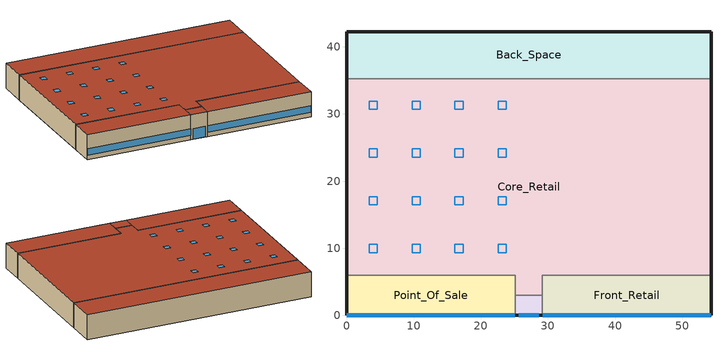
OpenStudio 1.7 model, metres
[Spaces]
Core_Retail
 floor ground: 54.27,35.27 54.27,6 29.14,6 29.14,3 25.14,3 25.14,6 0,6 0,35.27 z0
 wall outside: 54.27,6 54.27,35.27 / 0,35.27 0,6 z0:6.1
 wall to Front_Retail: 29.14,3 29.14,6 54.27,6 z0:6.1
 wall to Front_Entry: 25.14,3 29.14,3 z0:6.1
 wall to Point_Of_Sale: 0,6 25.14,6 25.14,3 z0:6.1
 wall to Back_Space: 54.27,35.27 0,35.27 z0:6.1
 roof outside: 29.14,3 29.14,6 54.27,6 54.27,35.27 0,35.27 0,6 25.14,6 25.14,3 z6.1
 skylight: 4.57,30.7 4.57,31.92 3.35,31.92 3.35,30.7 z6.1; 17.37,30.7 17.37,31.92 16.15,31.92 16.15,30.7 z6.1; 23.78,30.7 23.78,31.92 22.56,31.92 22.56,30.7 z6.1; 10.97,23.58 10.97,24.8 9.75,24.8 9.75,23.58 z6.1; 10.97,16.46 10.97,17.68 9.75,17.68 9.75,16.46 z6.1; 23.78,16.46 23.78,17.68 22.56,17.68 22.56,16.46 z6.1; 17.37,16.46 17.37,17.68 16.15,17.68 16.15,16.46 z6.1; 17.37,23.58 17.37,24.8 16.15,24.8 16.15,23.58 z6.1; 4.57,16.46 4.57,17.68 3.35,17.68 3.35,16.46 z6.1; 23.78,23.58 23.78,24.8 22.56,24.8 22.56,23.58 z6.1; 10.97,9.35 10.97,10.57 9.75,10.57 9.75,9.35 z6.1; 10.97,30.7 10.97,31.92 9.75,31.92 9.75,30.7 z6.1; 4.57,23.58 4.57,24.8 3.35,24.8 3.35,23.58 z6.1; 17.37,9.35 17.37,10.57 16.15,10.57 16.15,9.35 z6.1; 4.57,9.35 4.57,10.57 3.35,10.57 3.35,9.35 z6.1; 23.78,9.35 23.78,10.57 22.56,10.57 22.56,9.35 z6.1
Front_Entry
 floor ground: 29.14,3 29.14,0 25.14,0 25.14,3 z0
 wall outside: 25.14,0 29.14,0 z0:6.1
 wall to Front_Retail: 29.14,0 29.14,3 z0:6.1
 wall to Point_Of_Sale: 25.14,3 25.14,0 z0:6.1
 window: 25.64,0 28.64,0 z0.05:2.66
 roof outside: 29.14,0 29.14,3 25.14,3 25.14,0 z6.1
Point_Of_Sale
 floor ground: 25.14,6 25.14,0 0,0 0,6 z0
 wall outside: 0,6 0,0 25.14,0 z0:6.1
 window: 0.05,0 25.09,0 z1.14:2.66
 roof outside: 25.14,0 25.14,6 0,6 0,0 z6.1
Back_Space
 floor ground: 54.27,42.27 54.27,35.27 0,35.27 0,42.27 z0
 wall outside: 54.27,35.27 54.27,42.27 0,42.27 0,35.27 z0:6.1
 roof outside: 54.27,35.27 54.27,42.27 0,42.27 0,35.27 z6.1
Front_Retail
 floor ground: 54.27,6 54.27,0 29.14,0 29.14,6 z0
 wall outside: 29.14,0 54.27,0 54.27,6 z0:6.1
 window: 29.19,0 54.22,0 z1.14:2.66
 roof outside: 54.27,0 54.27,6 29.14,6 29.14,0 z6.1
[ClimateZones]
Climate Zone Institution Name 1=ASHRAE; Climate Zone Document Name 1=ANSI/ASHRAE Standard 169; Climate Zone Document Year 1=2006; Climate Zone Institution Name 2=CEC; Climate Zone Document Name 2=California Climate Zone Descriptions; Climate Zone Document Year 2=1995
[Building]
Building 1
[Space] Part of Total Floor Area=Yes
Core_Retail; Front_Entry; Point_Of_Sale; Back_Space; Front_Retail
